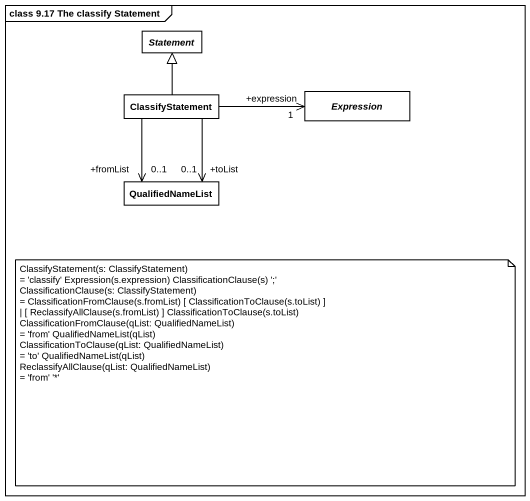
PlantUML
@startuml
mainframe class 9.17 The classify Statement
hide circle
hide empty members
abstract class Statement
class ClassifyStatement
abstract class Expression
class QualifiedNameList
ClassifyStatement -up-|> Statement
ClassifyStatement -right-> "+expression\n1" Expression
ClassifyStatement --> "+fromList\n0..1" QualifiedNameList
ClassifyStatement --> "+toList\n0..1" QualifiedNameList
note as N1
  ClassifyStatement(s: ClassifyStatement)
  ~= 'classify' Expression(s.expression) ClassificationClause(s) ';'
  ClassificationClause(s: ClassifyStatement)
  ~= ClassificationFromClause(s.fromList) [ ClassificationToClause(s.toList) ]
  ~| [ ReclassifyAllClause(s.fromList) ] ClassificationToClause(s.toList)
  ClassificationFromClause(qList: QualifiedNameList)
  ~= 'from' QualifiedNameList(qList)
  ClassificationToClause(qList: QualifiedNameList)
  ~= 'to' QualifiedNameList(qList)
  ReclassifyAllClause(qList: QualifiedNameList)
  ~= 'from' '*'
end note
@enduml
